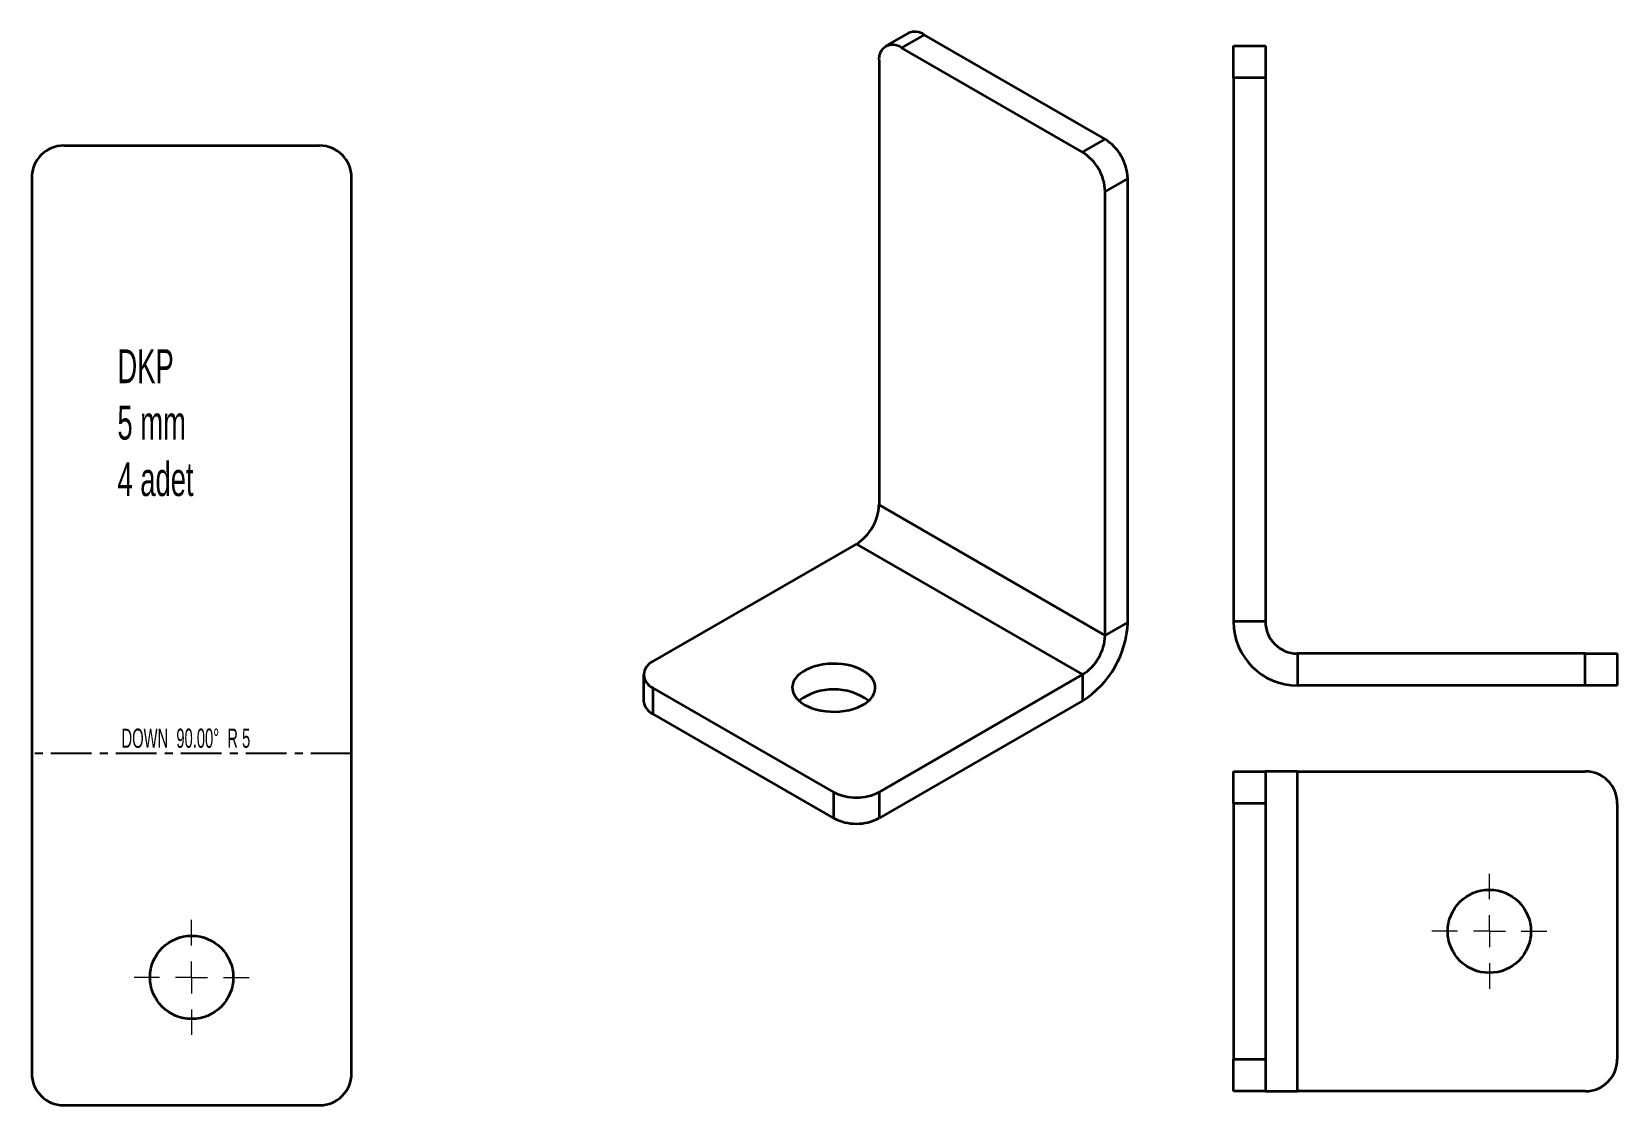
# Model space of a CAD drawing. Header units: millimetres. Extents: x 29 to 277, y 30 to 198.
import ezdxf

# ---------------------------------------------------------------- set-up
doc = ezdxf.new("R2010")
doc.units = ezdxf.units.MM
doc.linetypes.add('CENTER', pattern=[10.16, 6.35, -1.27, 1.27, -1.27])
doc.styles.add('SLDTEXTSTYLE0', font='TXT', dxfattribs={"width": 0.605})
doc.styles.add('SLDTEXTSTYLE1', font='TXT', dxfattribs={"width": 0.574118})

# ---------------------------------------------------------------- blocks, each defined once
blk = doc.blocks.new('SW_CENTERMARKSYMBOL_0')
at = {"color": 0, "linetype": 'Continuous', "lineweight": 18}
for p, q in [((0, 5), (0, 9)), ((0, 0), (0, 2.5)), ((-5, 0), (-9, 0)), ((0, 0), (-2.5, 0)), ((0, 0), (0, -2.5)), ((0, 0), (2.5, 0)), ((5, 0), (9, 0)), ((0, -5), (0, -9))]:
    blk.add_line(p, q, dxfattribs=at)
blk = doc.blocks.new('SW_CENTERMARKSYMBOL_1')
at = {"color": 0, "linetype": 'Continuous', "lineweight": 18}
for p, q in [((0, 5), (0, 9)), ((0, 0), (0, 2.5)), ((-5, 0), (-9, 0)), ((0, 0), (-2.5, 0)), ((0, 0), (0, -2.5)), ((0, 0), (2.5, 0)), ((5, 0), (9, 0)), ((0, -5), (0, -9))]:
    blk.add_line(p, q, dxfattribs=at)

msp = doc.modelspace()

# ---------------------------------------------------------------- linework, layer by layer
at = {"color": 7, "linetype": 'Continuous', "lineweight": 35}
for p, q in [((165.72, 197.7), (162.18, 195.66)), ((168.22, 197.45), (164.68, 195.41)), ((196.5, 181.12), (168.22, 197.45)), ((161.15, 193.37), (161.15, 123.96)), ((192.97, 179.08), (164.68, 195.41)), ((216.55, 195.73), (221.55, 195.73)), ((216.55, 190.73), (216.55, 195.73)), ((221.55, 195.73), (221.55, 190.73)), ((221.55, 190.73), (216.55, 190.73)), ((216.55, 190.73), (216.55, 105.73)), ((221.55, 190.73), (221.55, 105.73)), ((192.97, 179.08), (196.5, 181.12)), ((33.7, 180.12), (73.7, 180.12)), ((28.7, 175.12), (28.7, 35.11)), ((78.7, 35.11), (78.7, 175.12)), ((200.04, 175), (196.5, 172.96)), ((200.04, 105.59), (200.04, 175)), ((196.5, 103.55), (196.5, 172.96)), ((196.5, 103.55), (161.15, 123.96)), ((125.79, 99.47), (157.61, 117.84)), ((157.61, 117.84), (192.97, 97.43)), ((196.5, 103.55), (200.04, 105.59)), ((221.55, 105.73), (216.55, 105.73)), ((226.55, 100.73), (226.55, 95.73)), ((271.55, 100.73), (226.55, 100.73)), ((271.55, 95.73), (271.55, 100.73)), ((271.55, 100.73), (276.55, 100.73)), ((276.55, 100.73), (276.55, 95.73)), ((124.33, 97.43), (124.33, 93.35)), ((192.97, 97.43), (161.15, 79.06)), ((192.97, 97.43), (192.97, 93.35)), ((154.08, 79.06), (125.79, 95.39)), ((125.79, 95.39), (125.79, 91.3)), ((271.55, 95.73), (226.55, 95.73)), ((276.55, 95.73), (271.55, 95.73)), ((192.97, 93.35), (161.15, 74.98)), ((154.08, 74.98), (125.79, 91.3)), ((216.55, 82.31), (221.55, 82.31)), ((216.55, 77.31), (216.55, 82.31)), ((221.55, 82.31), (221.55, 77.31)), ((226.55, 82.31), (221.55, 82.31)), ((226.55, 32.31), (226.55, 82.31)), ((226.55, 82.31), (271.55, 82.31)), ((154.08, 74.98), (154.08, 79.06)), ((161.15, 79.06), (161.15, 74.98)), ((221.55, 77.31), (216.55, 77.31)), ((216.55, 77.31), (216.55, 37.31)), ((221.55, 77.31), (221.55, 37.31)), ((276.55, 77.31), (276.55, 37.31)), ((216.55, 37.31), (221.55, 37.31)), ((216.55, 32.31), (216.55, 37.31)), ((221.55, 37.31), (221.55, 32.31)), ((221.55, 32.31), (216.55, 32.31)), ((221.55, 32.31), (226.55, 32.31)), ((271.55, 32.31), (226.55, 32.31)), ((33.7, 30.11), (73.7, 30.11))]:
    msp.add_line(p, q, dxfattribs=at)
at = {"color": 7, "linetype": 'CENTER'}
msp.add_line((78.7, 85.12), (28.7, 85.12), dxfattribs=at)
at = {"color": 7, "linetype": 'Continuous', "lineweight": 35, "flags": 128}
msp.add_lwpolyline([(149.48, 92.73), (150.05, 92.44), (150.66, 92.19), (151.33, 91.99), (152.03, 91.83), (152.76, 91.71), (153.51, 91.65), (154.27, 91.64), (155.02, 91.67), (155.76, 91.76), (156.48, 91.9), (157.16, 92.08), (157.8, 92.31), (158.4, 92.58), (158.93, 92.89), (159.4, 93.23), (159.8, 93.61), (160.12, 94), (160.36, 94.42), (160.51, 94.84), (160.57, 95.28), (160.55, 95.71), (160.44, 96.15), (160.25, 96.57), (159.97, 96.97), (159.61, 97.36), (159.18, 97.71), (158.67, 98.04), (158.11, 98.33), (157.49, 98.58), (156.82, 98.79), (156.12, 98.95), (155.39, 99.06), (154.64, 99.13), (153.89, 99.14), (153.13, 99.1), (152.39, 99.01), (151.68, 98.87), (150.99, 98.69), (150.35, 98.46), (149.76, 98.19), (149.22, 97.88), (148.75, 97.54), (148.36, 97.17), (148.04, 96.77), (147.8, 96.36), (147.65, 95.93), (147.58, 95.5), (147.6, 95.06), (147.71, 94.63), (147.91, 94.21), (148.19, 93.8), (148.54, 93.42), (148.98, 93.06), (149.48, 92.73)], dxfattribs=at)
at = {"color": 7, "linetype": 'Continuous', "lineweight": 35}
for centre in [(256.55, 57.31), (53.7, 50.11)]:
    msp.add_circle(centre, 6.5, dxfattribs=at)
for centre, radius, start, end in [((163.31, 193.7), 2.19, 51.2818, 188.729), ((166.76, 195.43), 2.49, 54.0761, 114.6134), ((192.39, 174.67), 7.65, 2.4873, 57.5127), ((33.7, 175.12), 5, 90, 180), ((73.7, 175.12), 5, 0, 90), ((188.86, 172.63), 7.65, 2.4871, 57.5129), ((153.5, 124.29), 7.65, 302.4871, 357.5129), ((184.69, 106.29), 15.37, 302.6055, 357.3945), ((226.55, 105.73), 10, 180, 270), ((226.55, 105.73), 5, 180, 270), ((188.86, 103.88), 7.65, 302.4873, 357.5127), ((126.59, 97.43), 2.19, 111.2683, 248.7317), ((154.08, 85.92), 9.21, 53.6969, 126.3031), ((126.81, 93.58), 2.49, 185.3883, 245.9319), ((271.55, 77.31), 5, 0, 90), ((157.61, 85.85), 7.65, 242.4914, 297.5086), ((157.61, 81.77), 7.65, 242.4914, 297.5086), ((271.55, 37.31), 5, 270, 0), ((33.7, 35.11), 5, 180, 270), ((73.7, 35.11), 5, 270, 0)]:
    msp.add_arc(centre, radius, start, end, dxfattribs=at)

# ---------------------------------------------------------------- block references
at = {"color": 7, "linetype": 'Continuous', "lineweight": 18}
for name, p in [('SW_CENTERMARKSYMBOL_1', (256.55, 57.31)), ('SW_CENTERMARKSYMBOL_0', (53.7, 50.11))]:
    msp.add_blockref(name, p, dxfattribs=at)

# ---------------------------------------------------------------- texts
at = {"color": 7, "linetype": 'Continuous', "lineweight": 0, "insert": (42.1, 148.28), "char_height": 5.2917, "attachment_point": 1, "style": 'SLDTEXTSTYLE0'}
msp.add_mtext('DKP^J5 mm^J4 adet', dxfattribs=at)
at = {"color": 7, "linetype": 'Continuous', "lineweight": 18, "insert": (52.8, 88.99), "char_height": 3, "attachment_point": 2, "style": 'SLDTEXTSTYLE1'}
msp.add_mtext('DOWN  90.00°  R 5', dxfattribs=at)

doc.saveas('drawing.dxf')
